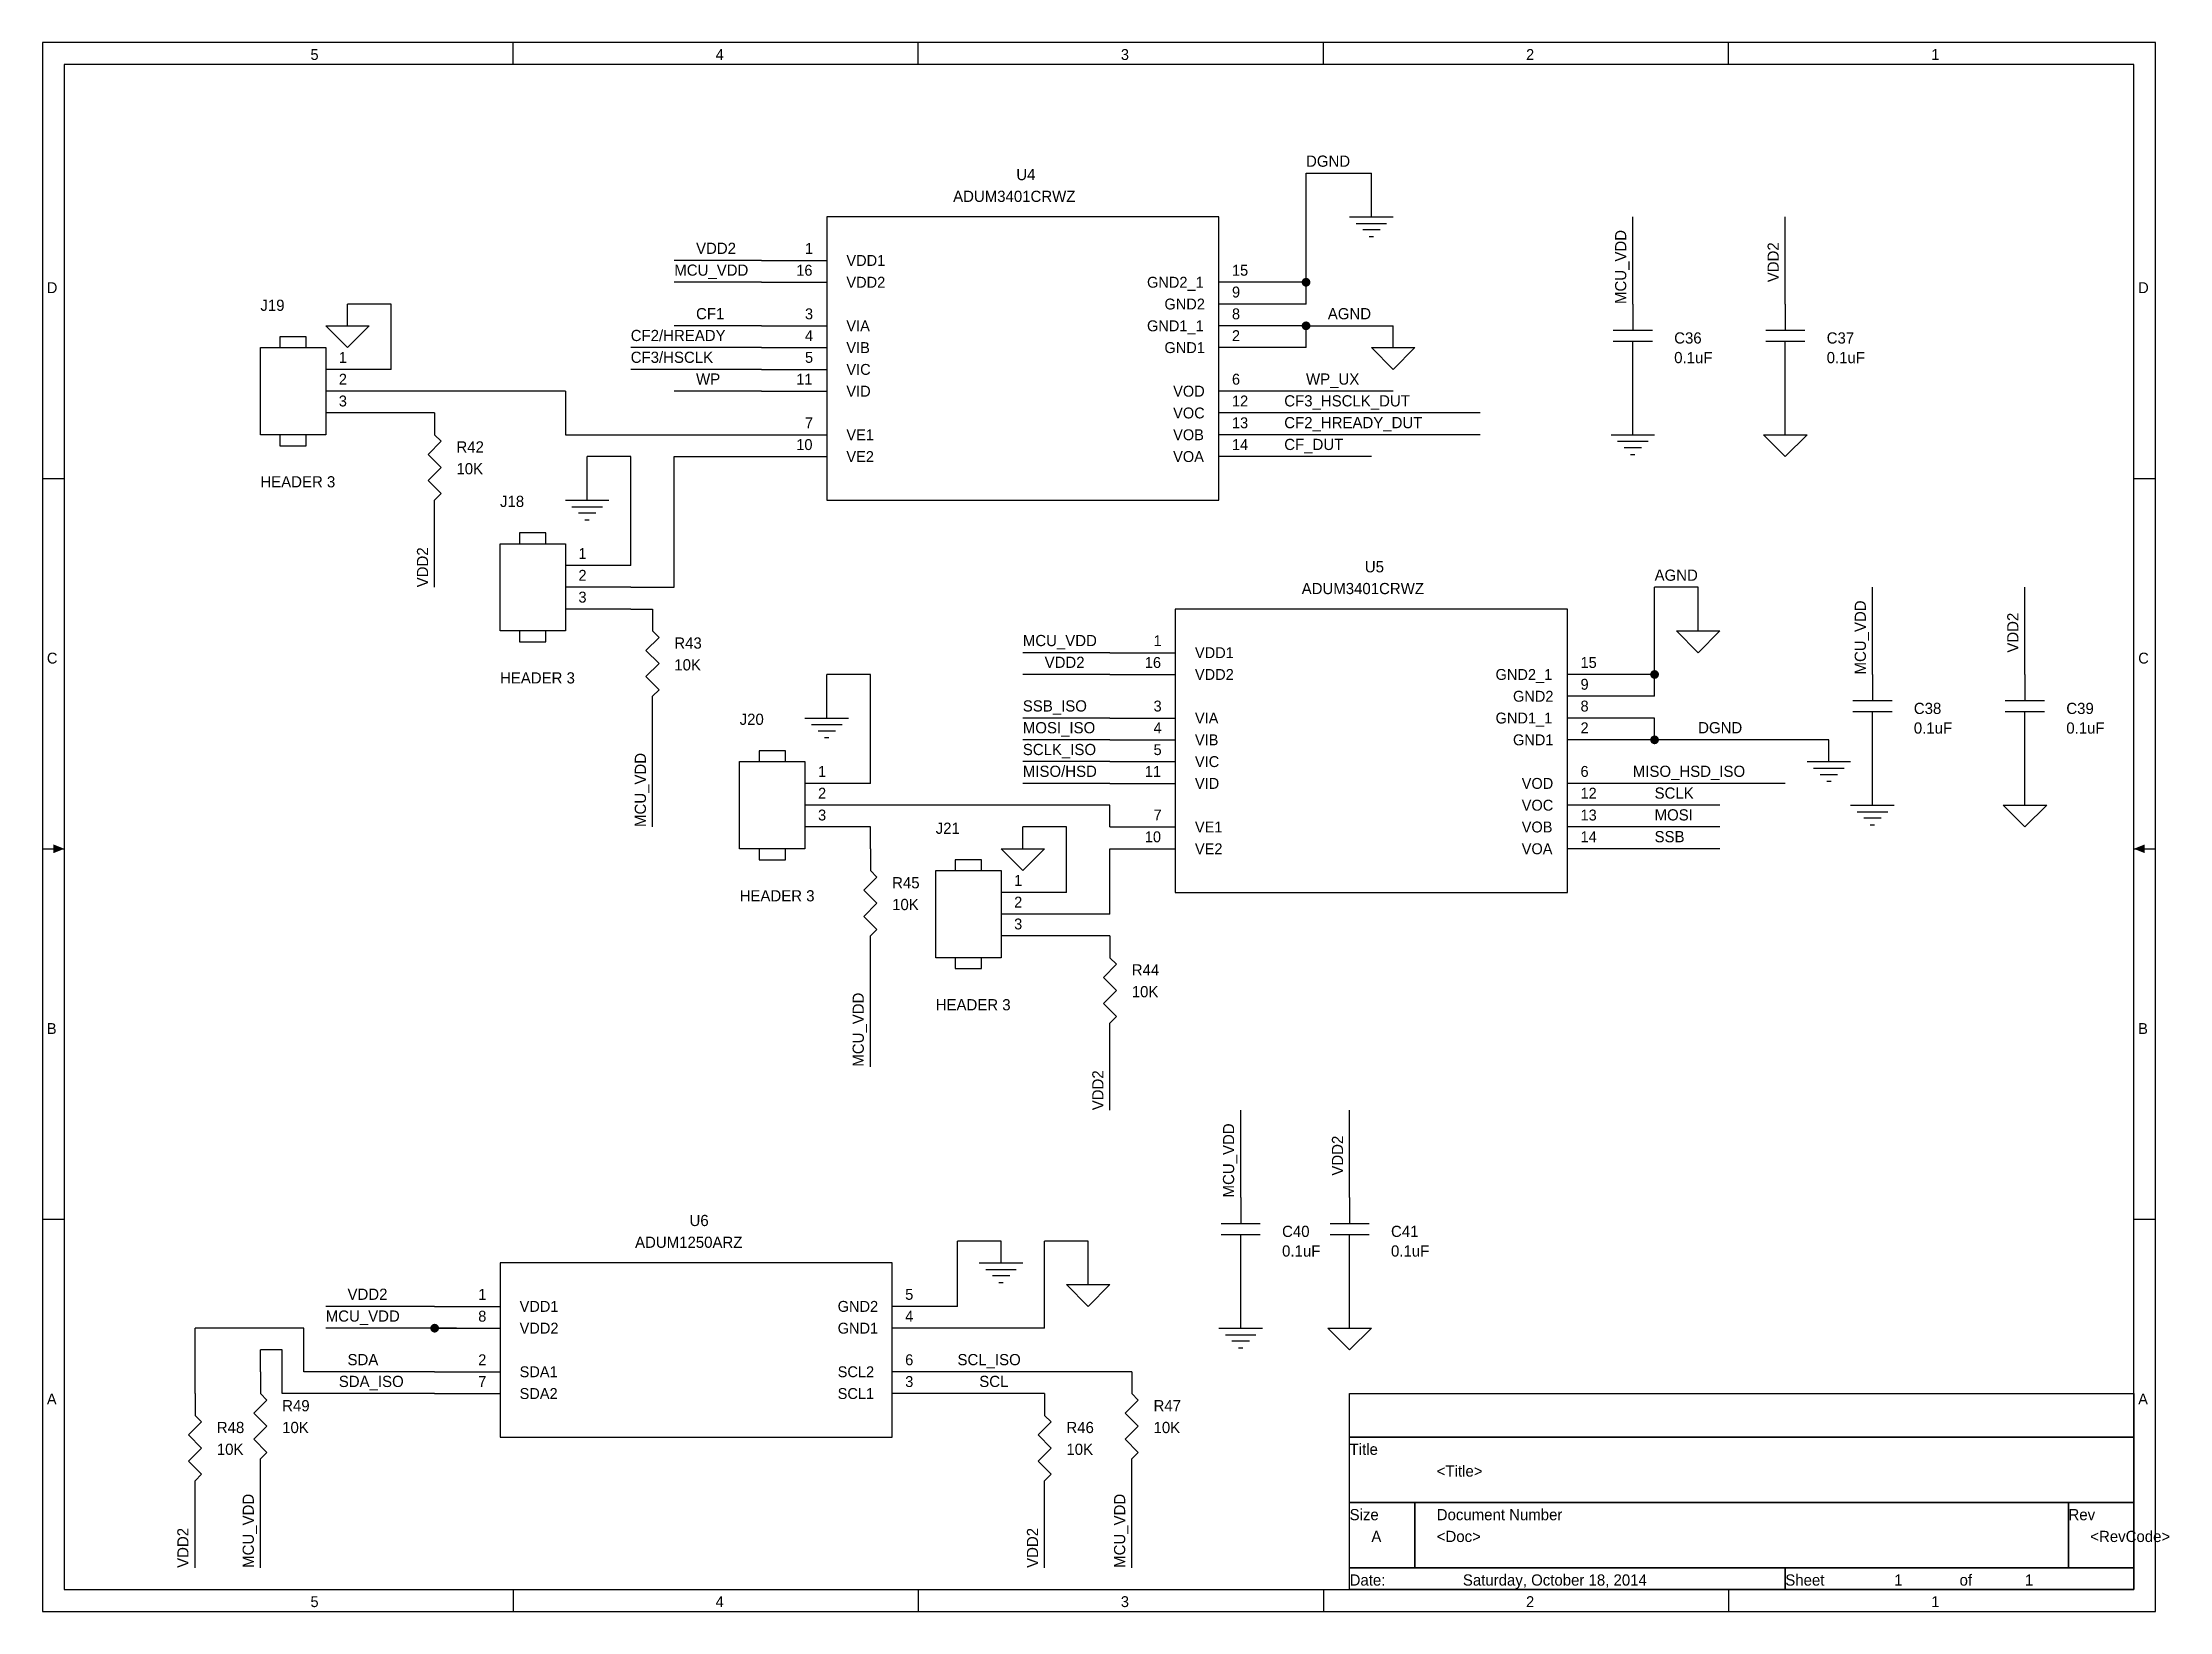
# Model space of a CAD drawing. Extents: x -0.1 to 9.66, y 0.1 to 7.3.
import ezdxf

# ---------------------------------------------------------------- set-up
doc = ezdxf.new("R2010")
doc.units = 0

msp = doc.modelspace()

# ---------------------------------------------------------------- linework, layer by layer
at = {"layer": 'PARTS'}
for p, q in [((3.2, 6.3), (3.5, 6.3)), ((3.2, 6.2), (3.5, 6.2)), ((5.6, 6.2), (5.3, 6.2)), ((5.6, 6.1), (5.3, 6.1)), ((7.2, 6.1), (7.2, 6)), ((7.9, 6.1), (7.9, 6)), ((3.2, 6), (3.5, 6)), ((5.6, 6), (5.3, 6)), ((3.2, 5.9), (3.5, 5.9)), ((5.6, 5.9), (5.3, 5.9)), ((7.2, 5.8), (7.2, 5.9)), ((7.9, 5.8), (7.9, 5.9)), ((1.5, 5.8), (1.2, 5.8)), ((3.2, 5.8), (3.5, 5.8)), ((1.5, 5.7), (1.2, 5.7)), ((3.2, 5.7), (3.5, 5.7)), ((5.6, 5.7), (5.3, 5.7)), ((1.5, 5.6), (1.2, 5.6)), ((1.7, 5.6), (1.7, 5.5)), ((5.6, 5.6), (5.3, 5.6)), ((3.2, 5.5), (3.5, 5.5)), ((5.6, 5.5), (5.3, 5.5)), ((3.2, 5.4), (3.5, 5.4)), ((5.6, 5.4), (5.3, 5.4)), ((1.7, 5.1), (1.7, 5.2)), ((2.6, 4.9), (2.3, 4.9)), ((2.6, 4.8), (2.3, 4.8)), ((2.6, 4.7), (2.3, 4.7)), ((2.7, 4.7), (2.7, 4.6)), ((4.8, 4.5), (5.1, 4.5)), ((4.8, 4.4), (5.1, 4.4)), ((7.2, 4.4), (6.9, 4.4)), ((8.3, 4.4), (8.3, 4.3)), ((9, 4.4), (9, 4.3)), ((2.7, 4.2), (2.7, 4.3)), ((7.2, 4.3), (6.9, 4.3)), ((4.8, 4.2), (5.1, 4.2)), ((7.2, 4.2), (6.9, 4.2)), ((8.3, 4.1), (8.3, 4.2)), ((9, 4.1), (9, 4.2)), ((4.8, 4.1), (5.1, 4.1)), ((7.2, 4.1), (6.9, 4.1)), ((4.8, 4), (5.1, 4)), ((3.7, 3.9), (3.4, 3.9)), ((4.8, 3.9), (5.1, 3.9)), ((7.2, 3.9), (6.9, 3.9)), ((3.7, 3.8), (3.4, 3.8)), ((7.2, 3.8), (6.9, 3.8)), ((3.7, 3.7), (3.4, 3.7)), ((4.8, 3.7), (5.1, 3.7)), ((7.2, 3.7), (6.9, 3.7)), ((3.7, 3.6), (3.7, 3.5)), ((4.8, 3.6), (5.1, 3.6)), ((7.2, 3.6), (6.9, 3.6)), ((4.6, 3.4), (4.3, 3.4)), ((4.6, 3.3), (4.3, 3.3)), ((3.7, 3.1), (3.7, 3.2)), ((4.6, 3.2), (4.3, 3.2)), ((4.8, 3.2), (4.8, 3.1)), ((4.8, 2.7), (4.8, 2.8)), ((5.4, 2), (5.4, 1.9)), ((5.9, 2), (5.9, 1.9)), ((5.4, 1.7), (5.4, 1.8)), ((5.9, 1.7), (5.9, 1.8)), ((1.7, 1.5), (2, 1.5)), ((4.1, 1.5), (3.8, 1.5)), ((1.7, 1.4), (2, 1.4)), ((4.1, 1.4), (3.8, 1.4)), ((0.9, 1.2), (0.9, 1.1)), ((1.7, 1.2), (2, 1.2)), ((4.1, 1.2), (3.8, 1.2)), ((4.9, 1.2), (4.9, 1.1)), ((0.6, 1.1), (0.6, 1)), ((1.7, 1.1), (2, 1.1)), ((4.1, 1.1), (3.8, 1.1)), ((4.5, 1.1), (4.5, 1)), ((0.9, 0.7), (0.9, 0.8)), ((4.9, 0.7), (4.9, 0.8)), ((0.6, 0.6), (0.6, 0.7)), ((4.5, 0.6), (4.5, 0.7))]:
    msp.add_line(p, q, dxfattribs=at)
for points in [[(3.5, 6.5), (3.5, 5.2)], [(5.3, 6.5), (3.5, 6.5)], [(5.3, 5.2), (5.3, 6.5)], [(5.9, 6.5), (6.1, 6.5)], [(5.93, 6.47), (6.07, 6.47)], [(6.04, 6.44), (5.96, 6.44)], [(5.99, 6.41), (6.01, 6.41)], [(3.5, 6.3), (3.5, 6.3)], [(3.5, 6.2), (3.5, 6.2)], [(5.3, 6.2), (5.3, 6.2)], [(5.3, 6.1), (5.3, 6.1)], [(1.2, 6), (1.4, 6)], [(1.3, 5.9), (1.2, 6)], [(1.4, 6), (1.3, 5.9)], [(3.5, 6), (3.5, 6)], [(5.3, 6), (5.3, 6)], [(7.11, 5.98), (7.29, 5.98)], [(7.2, 6), (7.2, 5.98)], [(7.81, 5.98), (7.99, 5.98)], [(7.9, 6), (7.9, 5.98)], [(1.1, 5.9), (1.11, 5.9), (1.11, 5.95), (0.99, 5.95), (0.99, 5.9)], [(3.5, 5.9), (3.5, 5.9)], [(5.3, 5.9), (5.3, 5.9)], [(6, 5.9), (6.2, 5.9)], [(6.1, 5.8), (6, 5.9)], [(6.2, 5.9), (6.1, 5.8)], [(7.11, 5.93), (7.29, 5.93)], [(7.2, 5.9), (7.2, 5.93)], [(7.81, 5.93), (7.99, 5.93)], [(7.9, 5.9), (7.9, 5.93)], [(3.5, 5.8), (3.5, 5.8)], [(3.5, 5.7), (3.5, 5.7)], [(5.3, 5.7), (5.3, 5.7)], [(5.3, 5.6), (5.3, 5.6)], [(1, 5.5), (0.99, 5.5), (0.99, 5.45), (1.11, 5.45), (1.11, 5.5)], [(1.73, 5.47), (1.67, 5.41)], [(1.7, 5.5), (1.73, 5.47)], [(3.5, 5.5), (3.5, 5.5)], [(5.3, 5.5), (5.3, 5.5)], [(7.1, 5.5), (7.3, 5.5)], [(7.13, 5.47), (7.27, 5.47)], [(7.8, 5.5), (8, 5.5)], [(7.9, 5.4), (7.8, 5.5)], [(8, 5.5), (7.9, 5.4)], [(1.67, 5.41), (1.73, 5.35)], [(3.5, 5.4), (3.5, 5.4)], [(5.3, 5.4), (5.3, 5.4)], [(7.24, 5.44), (7.16, 5.44)], [(7.19, 5.41), (7.21, 5.41)], [(1.73, 5.35), (1.67, 5.29)], [(1.67, 5.29), (1.73, 5.23)], [(1.73, 5.23), (1.7, 5.2)], [(2.3, 5.2), (2.5, 5.2)], [(3.5, 5.2), (5.3, 5.2)], [(2.33, 5.17), (2.47, 5.17)], [(2.44, 5.14), (2.36, 5.14)], [(2.39, 5.11), (2.41, 5.11)], [(2.2, 5), (2.21, 5), (2.21, 5.05), (2.09, 5.05), (2.09, 5)], [(5.1, 4.7), (5.1, 3.4)], [(6.9, 4.7), (5.1, 4.7)], [(6.9, 3.4), (6.9, 4.7)], [(2.1, 4.6), (2.09, 4.6), (2.09, 4.55), (2.21, 4.55), (2.21, 4.6)], [(2.7, 4.6), (2.73, 4.57)], [(7.4, 4.6), (7.6, 4.6)], [(7.5, 4.5), (7.4, 4.6)], [(7.6, 4.6), (7.5, 4.5)], [(2.73, 4.57), (2.67, 4.51)], [(2.67, 4.51), (2.73, 4.45)], [(5.1, 4.5), (5.1, 4.5)], [(2.73, 4.45), (2.67, 4.39)], [(5.1, 4.4), (5.1, 4.4)], [(6.9, 4.4), (6.9, 4.4)], [(2.67, 4.39), (2.73, 4.33)], [(2.73, 4.33), (2.7, 4.3)], [(6.9, 4.3), (6.9, 4.3)], [(8.3, 4.3), (8.3, 4.28)], [(9, 4.3), (9, 4.28)], [(3.4, 4.2), (3.6, 4.2)], [(5.1, 4.2), (5.1, 4.2)], [(6.9, 4.2), (6.9, 4.2)], [(8.21, 4.28), (8.39, 4.28)], [(8.21, 4.23), (8.39, 4.23)], [(8.3, 4.2), (8.3, 4.23)], [(8.91, 4.28), (9.09, 4.28)], [(8.91, 4.23), (9.09, 4.23)], [(9, 4.2), (9, 4.23)], [(3.43, 4.17), (3.57, 4.17)], [(3.54, 4.14), (3.46, 4.14)], [(3.49, 4.11), (3.51, 4.11)], [(3.3, 4), (3.31, 4), (3.31, 4.05), (3.19, 4.05), (3.19, 4)], [(5.1, 4.1), (5.1, 4.1)], [(6.9, 4.1), (6.9, 4.1)], [(5.1, 4), (5.1, 4)], [(8, 4), (8.2, 4)], [(8.03, 3.97), (8.17, 3.97)], [(8.14, 3.94), (8.06, 3.94)], [(8.09, 3.91), (8.11, 3.91)], [(5.1, 3.9), (5.1, 3.9)], [(6.9, 3.9), (6.9, 3.9)], [(6.9, 3.8), (6.9, 3.8)], [(8.2, 3.8), (8.4, 3.8)], [(8.23, 3.77), (8.37, 3.77)], [(8.34, 3.74), (8.26, 3.74)], [(8.9, 3.8), (9.1, 3.8)], [(9, 3.7), (8.9, 3.8)], [(9.1, 3.8), (9, 3.7)], [(5.1, 3.7), (5.1, 3.7)], [(6.9, 3.7), (6.9, 3.7)], [(8.29, 3.71), (8.31, 3.71)], [(3.2, 3.6), (3.19, 3.6), (3.19, 3.55), (3.31, 3.55), (3.31, 3.6)], [(4.2, 3.5), (4.21, 3.5), (4.21, 3.55), (4.09, 3.55), (4.09, 3.5)], [(4.3, 3.6), (4.5, 3.6)], [(4.4, 3.5), (4.3, 3.6)], [(4.5, 3.6), (4.4, 3.5)], [(5.1, 3.6), (5.1, 3.6)], [(6.9, 3.6), (6.9, 3.6)], [(3.73, 3.47), (3.67, 3.41)], [(3.7, 3.5), (3.73, 3.47)], [(3.67, 3.41), (3.73, 3.35)], [(3.73, 3.35), (3.67, 3.29)], [(5.1, 3.4), (6.9, 3.4)], [(3.67, 3.29), (3.73, 3.23)], [(3.73, 3.23), (3.7, 3.2)], [(4.1, 3.1), (4.09, 3.1), (4.09, 3.05), (4.21, 3.05), (4.21, 3.1)], [(4.83, 3.07), (4.77, 3.01)], [(4.8, 3.1), (4.83, 3.07)], [(4.77, 3.01), (4.83, 2.95)], [(4.83, 2.95), (4.77, 2.89)], [(4.77, 2.89), (4.83, 2.83)], [(4.83, 2.83), (4.8, 2.8)], [(5.31, 1.88), (5.49, 1.88)], [(5.4, 1.9), (5.4, 1.88)], [(5.81, 1.88), (5.99, 1.88)], [(5.9, 1.9), (5.9, 1.88)], [(5.31, 1.83), (5.49, 1.83)], [(5.4, 1.8), (5.4, 1.83)], [(5.81, 1.83), (5.99, 1.83)], [(5.9, 1.8), (5.9, 1.83)], [(2, 1.7), (2, 0.9)], [(3.8, 1.7), (2, 1.7)], [(3.8, 0.9), (3.8, 1.7)], [(4.2, 1.7), (4.4, 1.7)], [(4.23, 1.67), (4.37, 1.67)], [(4.34, 1.64), (4.26, 1.64)], [(4.29, 1.61), (4.31, 1.61)], [(4.6, 1.6), (4.8, 1.6)], [(4.7, 1.5), (4.6, 1.6)], [(4.8, 1.6), (4.7, 1.5)], [(2, 1.5), (2, 1.5)], [(3.8, 1.5), (3.8, 1.5)], [(2, 1.4), (2, 1.4)], [(3.8, 1.4), (3.8, 1.4)], [(5.3, 1.4), (5.5, 1.4)], [(5.33, 1.37), (5.47, 1.37)], [(5.8, 1.4), (6, 1.4)], [(5.9, 1.3), (5.8, 1.4)], [(6, 1.4), (5.9, 1.3)], [(5.44, 1.34), (5.36, 1.34)], [(5.39, 1.31), (5.41, 1.31)], [(2, 1.2), (2, 1.2)], [(3.8, 1.2), (3.8, 1.2)], [(0.9, 1.1), (0.93, 1.07)], [(2, 1.1), (2, 1.1)], [(3.8, 1.1), (3.8, 1.1)], [(4.9, 1.1), (4.93, 1.07)], [(0.6, 1), (0.63, 0.97)], [(0.93, 1.07), (0.87, 1.01)], [(0.87, 1.01), (0.93, 0.95)], [(4.5, 1), (4.53, 0.97)], [(4.93, 1.07), (4.87, 1.01)], [(4.87, 1.01), (4.93, 0.95)], [(0.63, 0.97), (0.57, 0.91)], [(0.57, 0.91), (0.63, 0.85)], [(0.93, 0.95), (0.87, 0.89)], [(0.87, 0.89), (0.93, 0.83)], [(2, 0.9), (3.8, 0.9)], [(4.53, 0.97), (4.47, 0.91)], [(4.47, 0.91), (4.53, 0.85)], [(4.93, 0.95), (4.87, 0.89)], [(4.87, 0.89), (4.93, 0.83)], [(0.63, 0.85), (0.57, 0.79)], [(0.57, 0.79), (0.63, 0.73)], [(0.93, 0.83), (0.9, 0.8)], [(4.53, 0.85), (4.47, 0.79)], [(4.47, 0.79), (4.53, 0.73)], [(4.93, 0.83), (4.9, 0.8)], [(0.63, 0.73), (0.6, 0.7)], [(4.53, 0.73), (4.5, 0.7)]]:
    msp.add_lwpolyline(points, dxfattribs=at)
for points in [[(0.9, 5.9), (1.2, 5.9), (1.2, 5.5), (0.9, 5.5)], [(2, 5), (2.3, 5), (2.3, 4.6), (2, 4.6)], [(3.1, 4), (3.4, 4), (3.4, 3.6), (3.1, 3.6)], [(4, 3.5), (4.3, 3.5), (4.3, 3.1), (4, 3.1)]]:
    msp.add_lwpolyline(points, close=True, dxfattribs=at)
at = {"layer": 'TITLE'}
for points in [[(-0.1, 0.1), (9.6, 0.1), (9.6, 7.3), (-0.1, 7.3)], [(0, 0.2), (9.5, 0.2), (9.5, 7.2), (0, 7.2)], [(5.9, 1.1), (9.5, 1.1), (9.5, 0.9), (5.9, 0.9)], [(5.9, 0.9), (9.5, 0.9), (9.5, 0.6), (5.9, 0.6)], [(5.9, 0.6), (6.2, 0.6), (6.2, 0.3), (5.9, 0.3)], [(6.2, 0.6), (9.2, 0.6), (9.2, 0.3), (6.2, 0.3)], [(9.2, 0.6), (9.5, 0.6), (9.5, 0.3), (9.2, 0.3)], [(5.9, 0.3), (7.9, 0.3), (7.9, 0.2), (5.9, 0.2)], [(7.9, 0.3), (9.5, 0.3), (9.5, 0.2), (7.9, 0.2)]]:
    msp.add_lwpolyline(points, close=True, dxfattribs=at)
for points in [[(2.06, 7.2), (2.06, 7.3)], [(3.92, 7.2), (3.92, 7.3)], [(5.78, 7.2), (5.78, 7.3)], [(7.64, 7.2), (7.64, 7.3)], [(-0.1, 5.3), (0, 5.3)], [(9.5, 5.3), (9.6, 5.3)], [(-0.1, 3.6), (0, 3.6)], [(9.5, 3.6), (9.6, 3.6)], [(-0.1, 1.9), (0, 1.9)], [(9.5, 1.9), (9.6, 1.9)], [(2.06, 0.2), (2.06, 0.1)], [(3.92, 0.2), (3.92, 0.1)], [(5.78, 0.2), (5.78, 0.1)], [(7.64, 0.2), (7.64, 0.1)]]:
    msp.add_lwpolyline(points, dxfattribs=at)
for points in [[(0, 3.6), (-0.05, 3.62), (-0.05, 3.58), (-0.05, 3.6)], [(0, 3.6), (-0.05, 3.62), (-0.05, 3.58), (-0.05, 3.6)], [(0, 3.6), (-0.05, 3.62), (-0.05, 3.58), (-0.05, 3.6)], [(9.5, 3.6), (9.55, 3.62), (9.55, 3.58), (9.55, 3.6)], [(9.5, 3.6), (9.55, 3.62), (9.55, 3.58), (9.55, 3.6)], [(9.5, 3.6), (9.55, 3.62), (9.55, 3.58), (9.55, 3.6)]]:
    msp.add_solid(points, dxfattribs=at)
at = {"layer": 'WIRE'}
for points in [[(5.7, 6.2), (5.7, 6.7)], [(5.7, 6.7), (6, 6.7)], [(6, 6.5), (6, 6.7)], [(7.2, 6.1), (7.2, 6.5)], [(7.9, 6.1), (7.9, 6.5)], [(3.2, 6.3), (2.8, 6.3)], [(3.2, 6.2), (2.8, 6.2)], [(5.7, 6.2), (5.6, 6.2)], [(5.7, 6.1), (5.7, 6.2)], [(1.3, 6), (1.3, 6.1)], [(1.5, 6.1), (1.3, 6.1)], [(1.5, 5.8), (1.5, 6.1)], [(5.7, 6.1), (5.6, 6.1)], [(3.2, 6), (2.8, 6)], [(5.7, 6), (5.6, 6)], [(5.7, 5.9), (5.7, 6)], [(5.7, 6), (6.1, 6)], [(6.1, 5.9), (6.1, 6)], [(3.2, 5.9), (2.6, 5.9)], [(5.7, 5.9), (5.6, 5.9)], [(3.2, 5.8), (2.6, 5.8)], [(7.2, 5.5), (7.2, 5.8)], [(7.9, 5.5), (7.9, 5.8)], [(2.3, 5.7), (1.5, 5.7)], [(2.3, 5.7), (2.3, 5.5)], [(3.2, 5.7), (2.8, 5.7)], [(6.1, 5.7), (5.6, 5.7)], [(1.7, 5.6), (1.5, 5.6)], [(6.5, 5.6), (5.6, 5.6)], [(2.3, 5.5), (3.2, 5.5)], [(6.5, 5.5), (5.6, 5.5)], [(2.6, 5.4), (2.4, 5.4)], [(2.4, 5.2), (2.4, 5.4)], [(2.6, 4.9), (2.6, 5.4)], [(2.8, 4.8), (2.8, 5.4)], [(2.8, 5.4), (3.2, 5.4)], [(6, 5.4), (5.6, 5.4)], [(1.7, 4.8), (1.7, 5.1)], [(2.6, 4.8), (2.8, 4.8)], [(7.3, 4.4), (7.3, 4.8)], [(7.5, 4.8), (7.3, 4.8)], [(7.5, 4.6), (7.5, 4.8)], [(8.3, 4.4), (8.3, 4.8)], [(9, 4.4), (9, 4.8)], [(2.6, 4.7), (2.7, 4.7)], [(4.8, 4.5), (4.4, 4.5)], [(3.7, 4.4), (3.5, 4.4)], [(3.5, 4.2), (3.5, 4.4)], [(3.7, 3.9), (3.7, 4.4)], [(4.8, 4.4), (4.4, 4.4)], [(7.3, 4.4), (7.2, 4.4)], [(7.3, 4.3), (7.3, 4.4)], [(7.3, 4.3), (7.2, 4.3)], [(2.7, 3.7), (2.7, 4.2)], [(4.8, 4.2), (4.4, 4.2)], [(7.3, 4.2), (7.2, 4.2)], [(7.3, 4.1), (7.3, 4.2)], [(4.8, 4.1), (4.4, 4.1)], [(7.3, 4.1), (7.2, 4.1)], [(8.1, 4.1), (7.3, 4.1)], [(8.1, 4), (8.1, 4.1)], [(8.3, 3.8), (8.3, 4.1)], [(9, 3.8), (9, 4.1)], [(4.8, 4), (4.4, 4)], [(4.8, 3.9), (4.4, 3.9)], [(7.9, 3.9), (7.2, 3.9)], [(4.8, 3.8), (3.7, 3.8)], [(4.8, 3.7), (4.8, 3.8)], [(7.6, 3.8), (7.2, 3.8)], [(3.7, 3.6), (3.7, 3.7)], [(4.4, 3.6), (4.4, 3.7)], [(4.6, 3.7), (4.4, 3.7)], [(4.6, 3.4), (4.6, 3.7)], [(7.6, 3.7), (7.2, 3.7)], [(4.8, 3.3), (4.8, 3.6)], [(7.6, 3.6), (7.2, 3.6)], [(4.8, 3.3), (4.6, 3.3)], [(4.8, 3.2), (4.6, 3.2)], [(3.7, 2.6), (3.7, 3.1)], [(4.8, 2.4), (4.8, 2.7)], [(5.4, 2), (5.4, 2.4)], [(5.9, 2), (5.9, 2.4)], [(4.1, 1.5), (4.1, 1.8)], [(4.3, 1.8), (4.1, 1.8)], [(4.3, 1.7), (4.3, 1.8)], [(4.5, 1.4), (4.5, 1.8)], [(4.7, 1.8), (4.5, 1.8)], [(4.7, 1.6), (4.7, 1.8)], [(5.4, 1.4), (5.4, 1.7)], [(5.9, 1.4), (5.9, 1.7)], [(1.7, 1.5), (1.2, 1.5)], [(1.1, 1.4), (0.6, 1.4)], [(0.6, 1.1), (0.6, 1.4)], [(1.1, 1.2), (1.1, 1.4)], [(1.7, 1.4), (1.2, 1.4)], [(1.8, 1.4), (1.7, 1.4)], [(4.5, 1.4), (4.1, 1.4)], [(1, 1.3), (0.9, 1.3)], [(0.9, 1.2), (0.9, 1.3)], [(1, 1.1), (1, 1.3)], [(1.7, 1.2), (1.1, 1.2)], [(4.9, 1.2), (4.1, 1.2)], [(1.7, 1.1), (1, 1.1)], [(4.5, 1.1), (4.1, 1.1)], [(0.9, 0.3), (0.9, 0.7)], [(4.9, 0.3), (4.9, 0.7)], [(0.6, 0.3), (0.6, 0.6)], [(4.5, 0.3), (4.5, 0.6)]]:
    msp.add_lwpolyline(points, dxfattribs=at)
at = {"layer": 'WIRE', "const_width": 0.02}
for points in [[(5.69, 6.2, 1), (5.71, 6.2, 1)], [(5.69, 6, 1), (5.71, 6, 1)], [(7.29, 4.4, 1), (7.31, 4.4, 1)], [(7.29, 4.1, 1), (7.31, 4.1, 1)], [(1.69, 1.4, 1), (1.71, 1.4, 1)]]:
    msp.add_lwpolyline(points, format="xyb", close=True, dxfattribs=at)

# ---------------------------------------------------------------- texts
at = {"layer": 'PARTS'}
for s, p in [('1', (3.4, 6.33)), ('16', (3.36, 6.23)), ('VDD1', (3.59, 6.275)), ('15', (5.36, 6.23)), ('VDD2', (3.59, 6.175)), ('GND2_1', (4.97, 6.175)), ('9', (5.36, 6.13)), ('3', (3.4, 6.03)), ('GND2', (5.05, 6.075)), ('8', (5.36, 6.03)), ('4', (3.4, 5.93)), ('VIA', (3.59, 5.975)), ('GND1_1', (4.97, 5.975)), ('2', (5.36, 5.93)), ('1', (1.26, 5.83)), ('5', (3.4, 5.83)), ('VIB', (3.59, 5.875)), ('GND1', (5.05, 5.875)), ('2', (1.26, 5.73)), ('11', (3.36, 5.73)), ('VIC', (3.59, 5.775)), ('6', (5.36, 5.73)), ('3', (1.26, 5.63)), ('VID', (3.59, 5.675)), ('VOD', (5.09, 5.675)), ('12', (5.36, 5.63)), ('7', (3.4, 5.53)), ('VOC', (5.09, 5.575)), ('13', (5.36, 5.53)), ('10', (3.36, 5.43)), ('VE1', (3.59, 5.475)), ('VOB', (5.09, 5.475)), ('14', (5.36, 5.43)), ('VE2', (3.59, 5.375)), ('VOA', (5.09, 5.375)), ('1', (2.36, 4.93)), ('2', (2.36, 4.83)), ('3', (2.36, 4.73)), ('1', (5, 4.53)), ('VDD1', (5.19, 4.475)), ('16', (4.96, 4.43)), ('VDD2', (5.19, 4.375)), ('GND2_1', (6.57, 4.375)), ('15', (6.96, 4.43)), ('GND2', (6.65, 4.275)), ('9', (6.96, 4.33)), ('3', (5, 4.23)), ('VIA', (5.19, 4.175)), ('GND1_1', (6.57, 4.175)), ('8', (6.96, 4.23)), ('4', (5, 4.13)), ('VIB', (5.19, 4.075)), ('GND1', (6.65, 4.075)), ('2', (6.96, 4.13)), ('5', (5, 4.03)), ('VIC', (5.19, 3.975)), ('1', (3.46, 3.93)), ('11', (4.96, 3.93)), ('VID', (5.19, 3.875)), ('VOD', (6.69, 3.875)), ('6', (6.96, 3.93)), ('2', (3.46, 3.83)), ('VOC', (6.69, 3.775)), ('12', (6.96, 3.83)), ('3', (3.46, 3.73)), ('7', (5, 3.73)), ('VE1', (5.19, 3.675)), ('VOB', (6.69, 3.675)), ('13', (6.96, 3.73)), ('10', (4.96, 3.63)), ('VE2', (5.19, 3.575)), ('VOA', (6.69, 3.575)), ('14', (6.96, 3.63)), ('1', (4.36, 3.43)), ('2', (4.36, 3.33)), ('3', (4.36, 3.23)), ('1', (1.9, 1.53)), ('5', (3.86, 1.53)), ('8', (1.9, 1.43)), ('VDD1', (2.09, 1.475)), ('GND2', (3.55, 1.475)), ('4', (3.86, 1.43)), ('VDD2', (2.09, 1.375)), ('GND1', (3.55, 1.375)), ('2', (1.9, 1.23)), ('6', (3.86, 1.23)), ('7', (1.9, 1.13)), ('SDA1', (2.09, 1.175)), ('SCL2', (3.55, 1.175)), ('3', (3.86, 1.13)), ('SDA2', (2.09, 1.075)), ('SCL1', (3.55, 1.075))]:
    msp.add_text(s, height=0.05, dxfattribs=at).set_placement(p)
at = {"layer": 'PARTTEXT'}
for s, p in [('U4', (4.37, 6.6686)), ('ADUM3401CRWZ', (4.08, 6.5686)), ('J19', (0.9, 6.0686)), ('C36', (7.39, 5.9186)), ('C37', (8.09, 5.9186)), ('0.1uF', (7.39, 5.8286)), ('0.1uF', (8.09, 5.8286)), ('R42', (1.8, 5.4186)), ('10K', (1.8, 5.3186)), ('HEADER 3', (0.9, 5.2586)), ('J18', (2, 5.1686)), ('U5', (5.97, 4.8686)), ('ADUM3401CRWZ', (5.68, 4.7686)), ('R43', (2.8, 4.5186)), ('HEADER 3', (2, 4.3586)), ('10K', (2.8, 4.4186)), ('J20', (3.1, 4.1686)), ('C38', (8.49, 4.2186)), ('C39', (9.19, 4.2186)), ('0.1uF', (8.49, 4.1286)), ('0.1uF', (9.19, 4.1286)), ('J21', (4, 3.6686)), ('R45', (3.8, 3.4186)), ('HEADER 3', (3.1, 3.3586)), ('10K', (3.8, 3.3186)), ('R44', (4.9, 3.0186)), ('10K', (4.9, 2.9186)), ('HEADER 3', (4, 2.8586)), ('U6', (2.87, 1.8686)), ('C40', (5.59, 1.8186)), ('C41', (6.09, 1.8186)), ('ADUM1250ARZ', (2.62, 1.7686)), ('0.1uF', (5.59, 1.7286)), ('0.1uF', (6.09, 1.7286)), ('R49', (1, 1.0186)), ('R47', (5, 1.0186)), ('R48', (0.7, 0.9186)), ('10K', (1, 0.9186)), ('R46', (4.6, 0.9186)), ('10K', (5, 0.9186)), ('10K', (0.7, 0.8186)), ('10K', (4.6, 0.8186)), ('Title', (5.9, 0.8186)), ('Size', (5.9, 0.5186)), ('Document Number', (6.3, 0.5186)), ('Rev', (9.2, 0.5186)), ('Date:', (5.9, 0.2186)), ('Sheet', (7.9, 0.2186)), ('of', (8.7, 0.2186))]:
    msp.add_text(s, height=0.0514, dxfattribs=at).set_placement(p)
at = {"layer": 'TITLE'}
for s, height, p in [('5', 0.05, (1.13, 7.22)), ('4', 0.05, (2.99, 7.22)), ('3', 0.05, (4.85, 7.22)), ('2', 0.05, (6.71, 7.22)), ('1', 0.05, (8.57, 7.22)), ('D', 0.05, (-0.08, 6.15)), ('D', 0.05, (9.52, 6.15)), ('C', 0.05, (-0.08, 4.45)), ('C', 0.05, (9.52, 4.45)), ('B', 0.05, (-0.08, 2.75)), ('B', 0.05, (9.52, 2.75)), ('A', 0.05, (-0.08, 1.05)), ('A', 0.05, (9.52, 1.05)), ('<Title>', 0.0514, (6.3, 0.7186)), ('A', 0.0514, (6, 0.4186)), ('<Doc>', 0.0514, (6.3, 0.4186)), ('<RevCode>', 0.0514, (9.3, 0.4186)), ('Saturday, October 18, 2014', 0.0514, (6.42, 0.2186)), ('1', 0.0514, (8.4, 0.2186)), ('1', 0.0514, (9, 0.2186)), ('5', 0.05, (1.13, 0.12)), ('4', 0.05, (2.99, 0.12)), ('3', 0.05, (4.85, 0.12)), ('2', 0.05, (6.71, 0.12)), ('1', 0.05, (8.57, 0.12))]:
    msp.add_text(s, height=height, dxfattribs=at).set_placement(p)
at = {"layer": 'WIRETEXT'}
for s, p in [('DGND', (5.7, 6.73)), ('VDD2', (2.9, 6.33)), ('MCU_VDD', (2.8, 6.23)), ('CF1', (2.9, 6.03)), ('AGND', (5.8, 6.03)), ('CF2/HREADY', (2.6, 5.93)), ('CF3/HSCLK', (2.6, 5.83)), ('WP', (2.9, 5.73)), ('WP_UX', (5.7, 5.73)), ('CF3_HSCLK_DUT', (5.6, 5.63)), ('CF2_HREADY_DUT', (5.6, 5.53)), ('CF_DUT', (5.6, 5.43)), ('AGND', (7.3, 4.83)), ('MCU_VDD', (4.4, 4.53)), ('VDD2', (4.5, 4.43)), ('SSB_ISO', (4.4, 4.23)), ('MOSI_ISO', (4.4, 4.13)), ('DGND', (7.5, 4.13)), ('SCLK_ISO', (4.4, 4.03)), ('MISO/HSD', (4.4, 3.93)), ('MISO_HSD_ISO', (7.2, 3.93)), ('SCLK', (7.3, 3.83)), ('MOSI', (7.3, 3.73)), ('SSB', (7.3, 3.63)), ('VDD2', (1.3, 1.53)), ('MCU_VDD', (1.2, 1.43)), ('SDA', (1.3, 1.23)), ('SCL_ISO', (4.1, 1.23)), ('SDA_ISO', (1.26, 1.13)), ('SCL', (4.2, 1.13))]:
    msp.add_text(s, height=0.0514, dxfattribs=at).set_placement(p)
for s, p in [('MCU_VDD', (7.17, 6.1)), ('VDD2', (7.87, 6.2)), ('VDD2', (1.67, 4.8)), ('MCU_VDD', (8.27, 4.4)), ('VDD2', (8.97, 4.5)), ('MCU_VDD', (2.67, 3.7)), ('MCU_VDD', (3.67, 2.6)), ('VDD2', (4.77, 2.4)), ('MCU_VDD', (5.37, 2)), ('VDD2', (5.87, 2.1)), ('MCU_VDD', (0.87, 0.3)), ('MCU_VDD', (4.87, 0.3)), ('VDD2', (0.57, 0.3)), ('VDD2', (4.47, 0.3))]:
    msp.add_text(s, height=0.0514, rotation=90, dxfattribs=at).set_placement(p)

doc.saveas('drawing.dxf')
